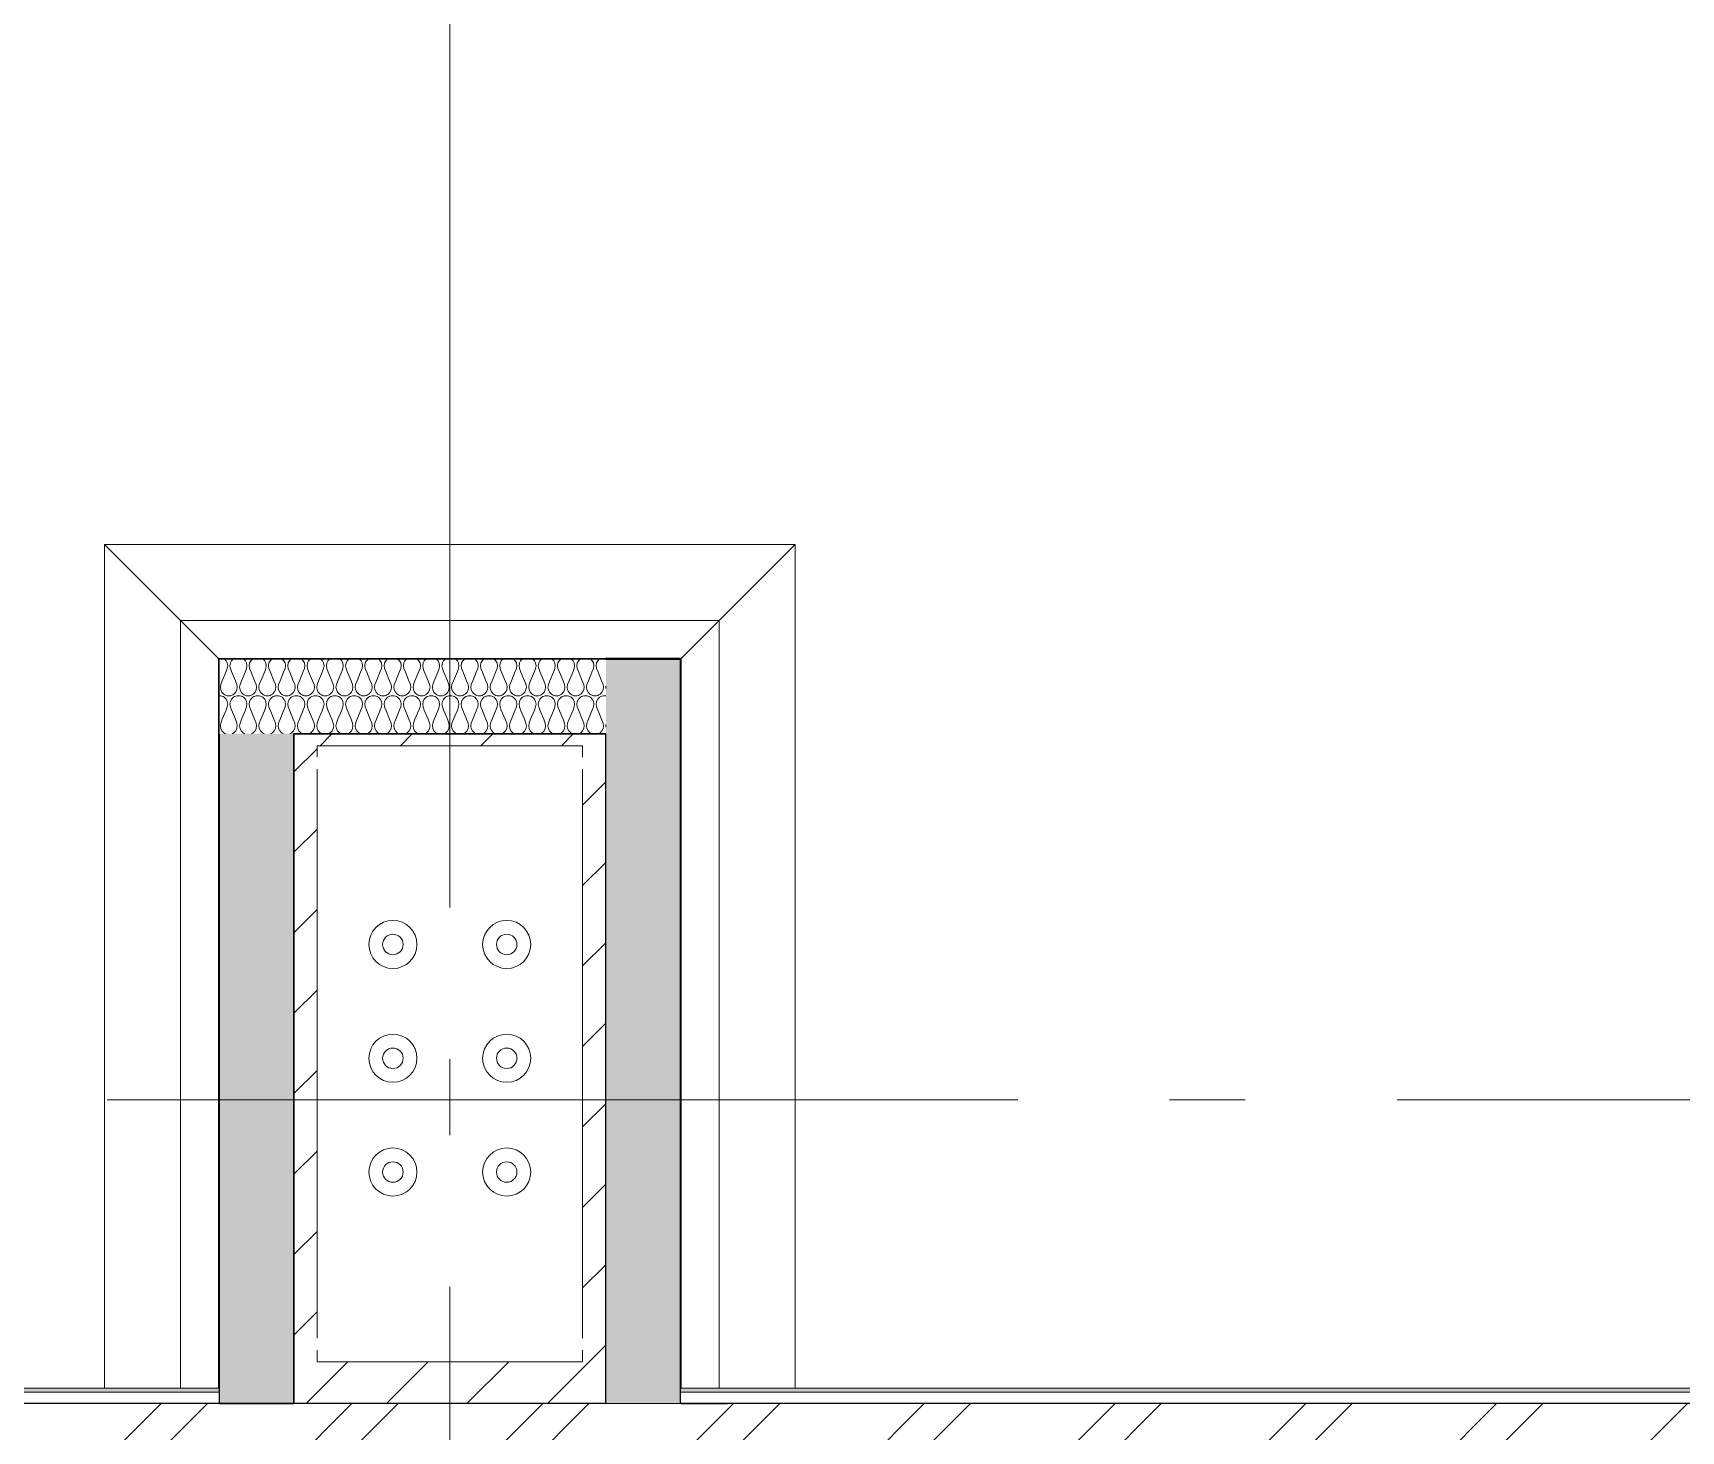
# Model space of a CAD drawing. Header units: millimetres. Extents: x -187347 to 135007, y -6415 to 292048.
# Drawn here: x -57489 to -55317, y -4381 to -2539 of the extents above; entities that cross this region are included whole.
import ezdxf

# ---------------------------------------------------------------- set-up
doc = ezdxf.new("R2010")
doc.units = ezdxf.units.MM
doc.header["$LTSCALE"] = 100
doc.linetypes.add('Z_LINE-CNTR', pattern=[17, 12, -2, 1, -2])
for name, color, linetype, lineweight in [('A-WALL', 7, 'Continuous', 5), ('A-WALL-FNSH', 7, 'Continuous', 5), ('A-WALL-PATT', 7, 'Continuous', 5), ('S-COLS', 7, 'Continuous', 5), ('S-FSTN', 7, 'Continuous', 5), ('S-GRID', 7, 'Continuous', 5)]:
    doc.layers.add(name, color=color, linetype=linetype, lineweight=lineweight)

# ---------------------------------------------------------------- blocks, each defined once
blk = doc.blocks.new('ODE_ST_M3_Base_Plate_Connection___Double_Row_14562_FREE_BOLT_LOD3 - BR630A-V284-BLOCK WORK - GROUND FLOOR PLAN - FOR SITE')
at = {"layer": 'S-FSTN'}
for p, q in [((-181.3, 406), (-181.3, 391)), ((168.7, 406), (-181.3, 406)), ((168.7, 391), (168.7, 406)), ((-181.3, 375), (-181.3, -375)), ((168.7, -375), (168.7, 375)), ((-181.3, -391), (-181.3, -406)), ((-181.3, -406), (168.7, -406)), ((168.7, -406), (168.7, -391))]:
    blk.add_line(p, q, dxfattribs=at)
blk = doc.blocks.new('Hex Head - 16mmØ BOLT-9650050-BLOCK WORK - GROUND FLOOR PLAN - FOR SITE')
at = {"layer": 'S-FSTN'}
for radius, start, end in [(31.7, 0, 180), (13.5, 0, 180), (31.7, 180, 360), (13.5, 180, 360)]:
    blk.add_arc((9.5, 0), radius, start, end, dxfattribs=at)
blk = doc.blocks.new('Hex Head - 30mmØ BOLT-30457600-BLOCK WORK - GROUND FLOOR PLAN - FOR SITE')
at = {"layer": 'S-FSTN'}
for radius, start, end in [(31.7, 0, 180), (13.5, 0, 180), (31.7, 180, 360), (13.5, 180, 360)]:
    blk.add_arc((9.5, 0), radius, start, end, dxfattribs=at)

msp = doc.modelspace()

# ---------------------------------------------------------------- hatches: boundary and pattern name
at = {"layer": 'A-WALL-PATT', "true_color": 0xb8ffa6}
h = msp.add_hatch(color=71, dxfattribs=at)
h.paths.add_polyline_path([(-57244.9, -4325), (-57244.1, -4325), (-57244.1, -3463), (-57244.9, -3463), (-57244.9, -4166.9)])
h.paths.add_polyline_path([(-57244.1, -3462.2), (-57244.1, -3363.8), (-57244.9, -3363.8), (-57244.9, -3462.2)])
h = msp.add_hatch(color=71, dxfattribs=at)
h.paths.add_polyline_path([(-56734.9, -3363.8), (-56734.9, -3363), (-57244.1, -3363), (-57244.1, -3363.8), (-56976.5, -3363.8)])
h.paths.add_polyline_path([(-56635.7, -3363.8), (-56635.7, -3363), (-56734.1, -3363), (-56734.1, -3363.8)])
at = {"layer": 'A-WALL-PATT'}
h = msp.add_hatch(dxfattribs=at)
h.set_pattern_fill('FP_566', color=256, angle=67.3801, style=0, pattern_type=2)
h.set_pattern_definition([(67.38, (-56985.814, -3443.19), (0.0003, 50.7995), [13.208, -647.192]), (67.38, (-56935.014, -3443.189), (0.0003, 50.7995), [13.208, -647.192]), (67.38, (-56884.214, -3443.19), (0.0003, 50.7995), [13.208, -647.192]), (67.38, (-56833.414, -3443.189), (0.0003, 50.7995), [13.208, -647.192]), (67.38, (-56782.614, -3443.189), (0.0003, 50.7995), [13.208, -647.192]), (112.249, (-56943.141, -3443.189), (0.0002, 50.8004), [12.075, -1195.427]), (112.249, (-56892.342, -3443.189), (0.0002, 50.8004), [12.075, -1195.427]), (112.249, (-56841.542, -3443.188), (0.0002, 50.8004), [12.075, -1195.427]), (112.249, (-56790.741, -3443.19), (0.0002, 50.8004), [12.075, -1195.427]), (112.249, (-56739.942, -3443.19), (0.00024, 50.8004), [12.075, -1195.427]), (112.249, (-56689.142, -3443.189), (0.00024, 50.8004), [12.075, -1195.427]), (112.249, (-56638.342, -3443.19), (0.00024, 50.80037), [12.075, -1195.427]), (112.249, (-56587.542, -3443.189), (0.00024, 50.80037), [12.075, -1195.427]), (112.249, (-56536.742, -3443.19), (0.00024, 50.80037), [12.075, -1195.427]), (247.751, (-56955.842, -3432.013), (-0.0005, 50.8004), [12.075, -1195.427]), (247.751, (-56905.042, -3432.013), (-0.0005, 50.8004), [12.075, -1195.427]), (247.751, (-56854.242, -3432.013), (-0.0005, 50.8004), [12.075, -1195.427]), (247.751, (-56803.442, -3432.013), (-0.0005, 50.8004), [12.075, -1195.427]), (247.751, (-56752.642, -3432.013), (-0.0005, 50.8004), [12.075, -1195.427]), (247.751, (-56701.841, -3432.013), (-0.0005, 50.8004), [12.075, -1195.427]), (247.751, (-56651.042, -3432.013), (-0.0005, 50.8004), [12.075, -1195.427]), (247.751, (-56600.242, -3432.012), (-0.0005, 50.80037), [12.075, -1195.427]), (247.751, (-56549.441, -3432.013), (-0.0005, 50.80037), [12.075, -1195.427]), (292.62, (-56973.622, -3430.997), (-0.0005, 50.7995), [13.208, -647.192]), (292.62, (-56922.822, -3430.997), (-0.0005, 50.7995), [13.208, -647.192]), (292.62, (-56872.021, -3430.997), (-0.0005, 50.7995), [13.208, -647.192]), (292.62, (-56821.222, -3430.997), (-0.00055, 50.7995), [13.208, -647.192]), (292.62, (-56770.422, -3430.996), (-0.00055, 50.7995), [13.208, -647.192]), (81.87, (-56988.354, -3451.8246), (-7e-05, 50.79954), [3.592, -355.618]), (68.1986, (-56987.846, -3448.268), (-0.0002, 50.8005), [5.471, -268.095]), (68.1986, (-56937.045, -3448.27), (-0.0002, 50.8005), [5.471, -268.095]), (291.801, (-56968.542, -3443.19), (0.0004, 50.8005), [5.471, -268.095]), (291.801, (-56917.742, -3443.189), (0.0004, 50.8005), [5.471, -268.095]), (278.13, (-56966.51, -3448.2686), (-0.00017, 50.79954), [3.592, -355.618]), (278.13, (-56988.354, -3451.8246), (-0.00017, 50.79954), [3.592, -355.618]), (296.565, (-56987.845, -3455.38), (-0.0005, 50.7999), [3.408, -110.184]), (315, (-56986.32, -3458.43), (-0.0001, 50.8), [3.592, -68.25]), (326.31, (-56983.78, -3460.97), (-0.0005, 50.8), [1.832, -181.33]), (326.31, (-56932.98, -3460.97), (-0.0005, 50.8), [1.832, -181.33]), (326.31, (-56882.18, -3460.97), (-0.0005, 50.8), [1.832, -181.33]), (341.565, (-56982.258, -3461.985), (0.0002, 50.8), [1.676, -158.967]), (341.565, (-56931.46, -3461.985), (0.0002, 50.8), [1.676, -158.967]), (341.565, (-56880.66, -3461.985), (0.0002, 50.8), [1.676, -158.967]), (341.565, (-56980.734, -3462.493), (0.0002, 50.8), [1.676, -158.967]), (341.565, (-56929.934, -3462.49), (0.0002, 50.8), [1.676, -158.967]), (341.565, (-56879.133, -3462.493), (0.0002, 50.8), [1.676, -158.967]), (0.0001, (-56979.21, -3463), (-0.0001, 50.8), [4.064, -46.736]), (18.435, (-56975.146, -3463), (-0.0005, 50.8), [1.676, -158.967]), (18.435, (-56924.346, -3463), (-0.0005, 50.8), [1.676, -158.967]), (18.435, (-56873.546, -3463), (-0.0005, 50.8), [1.676, -158.967]), (18.435, (-56973.62, -3462.493), (-0.0005, 50.8), [1.676, -158.967]), (18.435, (-56922.82, -3462.493), (-0.0005, 50.8), [1.676, -158.967]), (18.435, (-56872.02, -3462.493), (-0.0005, 50.8), [1.676, -158.967]), (33.69, (-56972.1, -3461.984), (0.0002, 50.8), [1.832, -181.33]), (33.69, (-56921.297, -3461.985), (0.0002, 50.8), [1.832, -181.33]), (33.69, (-56870.5, -3461.985), (0.0002, 50.8), [1.832, -181.33]), (45, (-56970.574, -3460.97), (-0.0001, 50.8), [3.592, -68.25]), (63.435, (-56968.034, -3458.43), (0.0003, 50.7999), [3.408, -110.184]), (81.87, (-56966.51, -3455.3806), (-7e-05, 50.79954), [3.592, -355.618]), (81.87, (-56962.954, -3451.825), (-7e-05, 50.79954), [3.592, -355.618]), (68.1986, (-56962.446, -3448.269), (-0.0002, 50.8005), [5.471, -268.095]), (68.1986, (-56911.646, -3448.27), (-0.0002, 50.8005), [5.471, -268.095]), (291.801, (-56943.141, -3443.189), (0.0004, 50.8005), [5.471, -268.095]), (291.801, (-56892.342, -3443.189), (0.0004, 50.8005), [5.471, -268.095]), (278.1301, (-56941.11, -3448.269), (-0.00017, 50.79954), [3.592, -355.618]), (278.13, (-56962.954, -3451.825), (-0.00017, 50.79954), [3.592, -355.618]), (296.565, (-56962.446, -3455.38), (-0.0005, 50.7999), [3.408, -110.184]), (315, (-56960.922, -3458.43), (-0.0001, 50.8), [3.592, -68.25]), (326.31, (-56958.382, -3460.97), (-0.0005, 50.8), [1.832, -181.33]), (326.31, (-56907.58, -3460.97), (-0.0005, 50.8), [1.832, -181.33]), (326.31, (-56856.78, -3460.97), (-0.0005, 50.8), [1.832, -181.33]), (341.565, (-56956.86, -3461.985), (0.0002, 50.8), [1.676, -158.967]), (341.565, (-56906.06, -3461.984), (0.0002, 50.8), [1.676, -158.967]), (341.565, (-56855.257, -3461.985), (0.0002, 50.8), [1.676, -158.967]), (341.565, (-56955.334, -3462.493), (0.0002, 50.8), [1.676, -158.967]), (341.565, (-56904.534, -3462.493), (0.0002, 50.8), [1.676, -158.967]), (341.565, (-56853.734, -3462.493), (0.0002, 50.8), [1.676, -158.967]), (0.0001, (-56953.81, -3463), (-0.0001, 50.8), [4.064, -46.736]), (18.435, (-56949.745, -3463), (-0.0005, 50.8), [1.676, -158.967]), (18.435, (-56898.946, -3463), (-0.0005, 50.8), [1.676, -158.967]), (18.435, (-56848.146, -3463), (-0.0005, 50.8), [1.676, -158.967]), (18.435, (-56948.22, -3462.493), (-0.0005, 50.8), [1.676, -158.967]), (18.435, (-56897.42, -3462.493), (-0.0005, 50.8), [1.676, -158.967]), (18.435, (-56846.62, -3462.493), (-0.0005, 50.8), [1.676, -158.967]), (33.69, (-56946.7, -3461.985), (0.0002, 50.8), [1.832, -181.33]), (33.69, (-56895.898, -3461.985), (0.0002, 50.8), [1.832, -181.33]), (33.69, (-56845.098, -3461.985), (0.0002, 50.8), [1.832, -181.33]), (45, (-56945.174, -3460.97), (-0.0001, 50.8), [3.592, -68.25]), (63.435, (-56942.634, -3458.43), (0.0003, 50.7999), [3.408, -110.184]), (81.8701, (-56941.1094, -3455.381), (-7e-05, 50.79954), [3.592, -355.618]), (81.87, (-56975.6534, -3423.377), (-7e-05, 50.79954), [3.592, -355.618]), (63.435, (-56975.146, -3419.82), (0.0003, 50.7999), [3.408, -110.184]), (45, (-56973.622, -3416.772), (-0.0001, 50.8), [3.592, -68.25]), (33.69, (-56971.08, -3414.233), (0.0002, 50.8), [1.832, -181.33]), (33.69, (-56920.28, -3414.232), (0.0002, 50.8), [1.832, -181.33]), (33.69, (-56869.48, -3414.233), (0.0002, 50.8), [1.832, -181.33]), (18.435, (-56969.56, -3413.217), (-0.0005, 50.8), [1.676, -158.967]), (18.435, (-56918.76, -3413.216), (-0.0005, 50.8), [1.676, -158.967]), (18.435, (-56867.957, -3413.217), (-0.0005, 50.8), [1.676, -158.967]), (18.435, (-56968.034, -3412.71), (-0.0005, 50.8), [1.676, -158.967]), (18.435, (-56917.233, -3412.71), (-0.0005, 50.8), [1.676, -158.967]), (18.435, (-56866.434, -3412.71), (-0.0005, 50.8), [1.676, -158.967]), (0.0001, (-56966.51, -3412.2), (-0.0001, 50.8), [4.064, -46.736]), (341.565, (-56962.446, -3412.2), (0.0002, 50.8), [1.676, -158.967]), (341.565, (-56911.646, -3412.2), (0.0002, 50.8), [1.676, -158.967]), (341.565, (-56860.846, -3412.2), (0.0002, 50.8), [1.676, -158.967]), (341.565, (-56960.92, -3412.71), (0.0002, 50.8), [1.676, -158.967]), (341.565, (-56910.12, -3412.71), (0.0002, 50.8), [1.676, -158.967]), (341.565, (-56859.32, -3412.71), (0.0002, 50.8), [1.676, -158.967]), (326.31, (-56959.4, -3413.217), (-0.0005, 50.8), [1.832, -181.33]), (326.31, (-56908.598, -3413.217), (-0.0005, 50.8), [1.832, -181.33]), (326.31, (-56857.798, -3413.217), (-0.0005, 50.8), [1.832, -181.33]), (315, (-56957.874, -3414.233), (-0.0001, 50.8), [3.592, -68.25]), (296.565, (-56955.334, -3416.773), (-0.0005, 50.7999), [3.408, -110.184]), (278.13, (-56953.8094, -3419.821), (-0.00017, 50.79954), [3.592, -355.618]), (278.13, (-56975.6534, -3423.377), (-0.00017, 50.79954), [3.592, -355.618]), (290.556, (-56975.146, -3426.933), (-0.0003, 50.8004), [4.34, -429.695]), (290.556, (-56924.346, -3426.933), (-0.0003, 50.8004), [4.34, -429.695]), (290.556, (-56873.546, -3426.933), (-0.0003, 50.8004), [4.34, -429.695]), (68.1986, (-56955.842, -3432.013), (-0.0002, 50.8005), [5.471, -268.095]), (68.1986, (-56905.042, -3432.013), (-0.0002, 50.8005), [5.471, -268.095]), (81.87, (-56953.81, -3426.933), (-7e-05, 50.79954), [3.592, -355.618]), (0.0001, (-56989.88, -3412.2), (-0.0001, 50.8), [2.032, -48.768]), (341.565, (-56987.846, -3412.2), (0.0002, 50.8), [1.676, -158.967]), (341.565, (-56937.046, -3412.2), (0.0002, 50.8), [1.676, -158.967]), (341.565, (-56886.245, -3412.2), (0.0002, 50.8), [1.676, -158.967]), (341.565, (-56986.32, -3412.71), (0.0002, 50.8), [1.676, -158.967]), (341.565, (-56935.52, -3412.71), (0.0002, 50.8), [1.676, -158.967]), (341.565, (-56884.72, -3412.71), (0.0002, 50.8), [1.676, -158.967]), (326.31, (-56984.8, -3413.216), (-0.0005, 50.8), [1.832, -181.33]), (326.31, (-56933.997, -3413.217), (-0.0005, 50.8), [1.832, -181.33]), (326.31, (-56883.2, -3413.217), (-0.0005, 50.8), [1.832, -181.33]), (315, (-56983.274, -3414.233), (-0.0001, 50.8), [3.592, -68.25]), (296.565, (-56980.734, -3416.773), (-0.0005, 50.7999), [3.408, -110.184]), (278.13, (-56979.21, -3419.8206), (-0.00017, 50.79954), [3.592, -355.618]), (69.444, (-56980.734, -3430.997), (7e-05, 50.8004), [4.34, -429.695]), (69.444, (-56929.934, -3430.997), (7e-05, 50.8004), [4.34, -429.695]), (69.444, (-56879.134, -3430.997), (7e-05, 50.8004), [4.34, -429.695]), (81.87, (-56979.2096, -3426.933), (-7e-05, 50.79954), [3.592, -355.618]), (81.87, (-56950.254, -3423.377), (-7e-05, 50.79954), [3.592, -355.618]), (63.435, (-56949.746, -3419.82), (0.0003, 50.7999), [3.408, -110.184]), (45, (-56948.222, -3416.773), (-0.0001, 50.8), [3.592, -68.25]), (33.69, (-56945.68, -3414.233), (0.0002, 50.8), [1.832, -181.33]), (33.69, (-56894.882, -3414.233), (0.0002, 50.8), [1.832, -181.33]), (33.69, (-56844.08, -3414.233), (0.0002, 50.8), [1.832, -181.33]), (18.435, (-56944.16, -3413.217), (-0.0005, 50.8), [1.676, -158.967]), (18.435, (-56893.36, -3413.217), (-0.0005, 50.8), [1.676, -158.967]), (18.435, (-56842.56, -3413.217), (-0.0005, 50.8), [1.676, -158.967]), (18.435, (-56942.634, -3412.71), (-0.0005, 50.8), [1.676, -158.967]), (18.435, (-56891.834, -3412.71), (-0.0005, 50.8), [1.676, -158.967]), (18.435, (-56841.034, -3412.71), (-0.0005, 50.8), [1.676, -158.967]), (0.0001, (-56941.11, -3412.2), (-0.0001, 50.8), [2.032, -48.768]), (278.13, (-56950.254, -3423.377), (-0.00017, 50.79954), [3.592, -355.618]), (291.801, (-56949.746, -3426.933), (0.0004, 50.8005), [5.471, -268.095]), (291.801, (-56898.945, -3426.933), (0.0004, 50.8005), [5.471, -268.095])])
h.paths.add_polyline_path([(-56734.1, -3462.2), (-56734.1, -3363.8), (-57244.1, -3363.8), (-57244.1, -3462.2), (-56734.9, -3462.2)])
h = msp.add_hatch(dxfattribs=at)
h.set_pattern_fill('FP_567', color=256, angle=67.3801, style=0, pattern_type=2)
h.set_pattern_definition([(337.38, (-56715.066, -3858.065), (50.79954, -0.0003), [13.208, -647.192]), (337.38, (-56715.066, -3908.865), (50.79954, -0.0003), [13.208, -647.192]), (337.38, (-56715.066, -3959.665), (50.79954, -0.0003), [13.208, -647.192]), (337.38, (-56715.066, -4010.465), (50.79954, -0.0003), [13.208, -647.192]), (337.38, (-56715.066, -4061.265), (50.79954, -0.0003), [13.208, -647.192]), (22.249, (-56715.066, -3900.737), (50.8004, -0.00024), [12.075, -1195.427]), (22.249, (-56715.066, -3951.537), (50.8004, -0.00024), [12.075, -1195.427]), (22.249, (-56715.066, -4002.336), (50.80037, -0.00024), [12.075, -1195.427]), (22.249, (-56715.066, -4053.137), (50.80037, -0.00024), [12.075, -1195.427]), (22.249, (-56715.066, -4103.937), (50.80037, -0.00024), [12.075, -1195.427]), (22.249, (-56715.065, -4154.737), (50.80037, -0.00024), [12.075, -1195.427]), (22.2491, (-56715.066, -4205.537), (50.80037, -0.00024), [12.075, -1195.427]), (22.2491, (-56715.065, -4256.337), (50.80037, -0.00024), [12.075, -1195.427]), (22.2491, (-56715.066, -4307.137), (50.80037, -0.00024), [12.075, -1195.427]), (157.751, (-56703.89, -3888.037), (50.8004, 0.0005), [12.075, -1195.427]), (157.751, (-56703.89, -3938.837), (50.8004, 0.0005), [12.075, -1195.427]), (157.751, (-56703.89, -3989.637), (50.80037, 0.0005), [12.075, -1195.427]), (157.751, (-56703.89, -4040.437), (50.80037, 0.0005), [12.075, -1195.427]), (157.751, (-56703.89, -4091.237), (50.80037, 0.0005), [12.075, -1195.427]), (157.751, (-56703.89, -4142.037), (50.80037, 0.0005), [12.075, -1195.427]), (157.7511, (-56703.89, -4192.837), (50.80037, 0.00048), [12.075, -1195.427]), (157.7511, (-56703.89, -4243.636), (50.80037, 0.00048), [12.075, -1195.427]), (157.7511, (-56703.89, -4294.437), (50.80037, 0.00048), [12.075, -1195.427]), (202.62, (-56702.874, -3870.257), (50.79954, 0.00055), [13.208, -647.192]), (202.62, (-56702.874, -3921.057), (50.79954, 0.00055), [13.208, -647.192]), (202.62, (-56702.874, -3971.857), (50.79954, 0.00055), [13.208, -647.192]), (202.62, (-56702.874, -4022.657), (50.79954, 0.00055), [13.208, -647.192]), (202.62, (-56702.874, -4073.456), (50.79954, 0.00055), [13.208, -647.192]), (351.8701, (-56723.702, -3855.5246), (50.79954, 7e-05), [3.592, -355.618]), (338.198, (-56720.146, -3856.032), (50.8005, -0.0002), [5.471, -268.095]), (338.198, (-56720.146, -3906.833), (50.8005, -0.0002), [5.471, -268.095]), (201.801, (-56715.066, -3875.337), (50.8005, -0.0004), [5.471, -268.095]), (201.801, (-56715.065, -3926.137), (50.8005, -0.0004), [5.471, -268.095]), (188.1301, (-56720.146, -3877.3686), (50.79954, 0.00017), [3.592, -355.618]), (188.1301, (-56723.702, -3855.5246), (50.79954, 0.00017), [3.592, -355.618]), (206.565, (-56727.258, -3856.033), (50.7999, 0.0005), [3.408, -110.184]), (225, (-56730.306, -3857.557), (50.8, 0.0001), [3.592, -68.25]), (236.31, (-56732.846, -3860.096), (50.8, 0.0005), [1.832, -181.33]), (236.31, (-56732.846, -3910.897), (50.8, 0.0005), [1.832, -181.33]), (236.31, (-56732.846, -3961.697), (50.8, 0.0005), [1.832, -181.33]), (251.565, (-56733.86, -3861.62), (50.8, -0.0002), [1.676, -158.967]), (251.565, (-56733.86, -3912.42), (50.7998, -0.0002), [1.676, -158.967]), (251.565, (-56733.86, -3963.22), (50.7998, -0.0002), [1.676, -158.967]), (251.565, (-56734.37, -3863.145), (50.8, -0.0002), [1.676, -158.967]), (251.565, (-56734.37, -3913.944), (50.7998, -0.0002), [1.676, -158.967]), (251.565, (-56734.37, -3964.745), (50.7998, -0.0002), [1.676, -158.967]), (270, (-56734.88, -3864.67), (50.8, 0.0001), [4.064, -46.736]), (288.435, (-56734.88, -3868.733), (50.8, 0.0005), [1.676, -158.967]), (288.435, (-56734.877, -3919.533), (50.7998, 0.0005), [1.676, -158.967]), (288.435, (-56734.88, -3970.333), (50.7998, 0.0005), [1.676, -158.967]), (288.435, (-56734.37, -3870.257), (50.8, 0.0005), [1.676, -158.967]), (288.435, (-56734.37, -3921.057), (50.7998, 0.0005), [1.676, -158.967]), (288.435, (-56734.37, -3971.857), (50.7998, 0.0005), [1.676, -158.967]), (303.69, (-56733.86, -3871.78), (50.8, -0.0002), [1.832, -181.33]), (303.69, (-56733.86, -3922.58), (50.8, -0.0002), [1.832, -181.33]), (303.69, (-56733.86, -3973.38), (50.8, -0.0002), [1.832, -181.33]), (315, (-56732.846, -3873.304), (50.8, 0.0001), [3.592, -68.25]), (333.435, (-56730.306, -3875.845), (50.7999, -0.0003), [3.408, -110.184]), (351.8701, (-56727.2575, -3877.3695), (50.79954, 7e-05), [3.592, -355.618]), (351.8701, (-56723.701, -3880.925), (50.79954, 7e-05), [3.592, -355.618]), (338.198, (-56720.146, -3881.433), (50.8005, -0.0002), [5.471, -268.095]), (338.198, (-56720.146, -3932.233), (50.8005, -0.0002), [5.471, -268.095]), (201.801, (-56715.066, -3900.737), (50.8005, -0.0004), [5.471, -268.095]), (201.801, (-56715.066, -3951.537), (50.8005, -0.0004), [5.471, -268.095]), (188.1301, (-56720.145, -3902.769), (50.79954, 0.00017), [3.592, -355.618]), (188.1301, (-56723.701, -3880.925), (50.79954, 0.00017), [3.592, -355.618]), (206.565, (-56727.257, -3881.433), (50.7999, 0.0005), [3.408, -110.184]), (225, (-56730.306, -3882.957), (50.8, 0.0001), [3.592, -68.25]), (236.31, (-56732.846, -3885.497), (50.8, 0.0005), [1.832, -181.33]), (236.31, (-56732.846, -3936.297), (50.8, 0.0005), [1.832, -181.33]), (236.31, (-56732.846, -3987.097), (50.8, 0.0005), [1.832, -181.33]), (251.565, (-56733.86, -3887.02), (50.7998, -0.0002), [1.676, -158.967]), (251.565, (-56733.86, -3937.82), (50.7998, -0.0002), [1.676, -158.967]), (251.565, (-56733.86, -3988.62), (50.7998, -0.0002), [1.676, -158.967]), (251.565, (-56734.37, -3888.545), (50.7998, -0.0002), [1.676, -158.967]), (251.565, (-56734.37, -3939.345), (50.7998, -0.0002), [1.676, -158.967]), (251.565, (-56734.37, -3990.145), (50.7998, -0.0002), [1.676, -158.967]), (270, (-56734.88, -3890.07), (50.8, 0.0001), [4.064, -46.736]), (288.435, (-56734.88, -3894.133), (50.7998, 0.0005), [1.676, -158.967]), (288.435, (-56734.878, -3944.933), (50.7998, 0.0005), [1.676, -158.967]), (288.435, (-56734.88, -3995.73), (50.7998, 0.0005), [1.676, -158.967]), (288.435, (-56734.37, -3895.657), (50.7998, 0.0005), [1.676, -158.967]), (288.435, (-56734.37, -3946.457), (50.7998, 0.0005), [1.676, -158.967]), (288.435, (-56734.37, -3997.257), (50.7998, 0.0005), [1.676, -158.967]), (303.69, (-56733.86, -3897.18), (50.8, -0.0002), [1.832, -181.33]), (303.69, (-56733.86, -3947.98), (50.8, -0.0002), [1.832, -181.33]), (303.69, (-56733.862, -3998.78), (50.8, -0.0002), [1.832, -181.33]), (315, (-56732.846, -3898.705), (50.8, 0.0001), [3.592, -68.25]), (333.435, (-56730.306, -3901.245), (50.7999, -0.0003), [3.408, -110.184]), (351.8701, (-56727.258, -3902.769), (50.79954, 7e-05), [3.592, -355.618]), (351.8701, (-56695.254, -3868.225), (50.79954, 7e-05), [3.592, -355.618]), (333.435, (-56691.697, -3868.733), (50.7999, -0.0003), [3.408, -110.184]), (315, (-56688.65, -3870.256), (50.8, 0.0001), [3.592, -68.25]), (303.69, (-56686.11, -3872.797), (50.8, -0.0002), [1.832, -181.33]), (303.69, (-56686.11, -3923.596), (50.8, -0.0002), [1.832, -181.33]), (303.69, (-56686.11, -3974.397), (50.8, -0.0002), [1.832, -181.33]), (288.435, (-56685.094, -3874.32), (50.8, 0.0005), [1.676, -158.967]), (288.435, (-56685.094, -3925.12), (50.7998, 0.0005), [1.676, -158.967]), (288.435, (-56685.094, -3975.92), (50.7998, 0.0005), [1.676, -158.967]), (288.435, (-56684.586, -3875.845), (50.8, 0.0005), [1.676, -158.967]), (288.435, (-56684.586, -3926.645), (50.7998, 0.0005), [1.676, -158.967]), (288.435, (-56684.586, -3977.445), (50.7998, 0.0005), [1.676, -158.967]), (270, (-56684.08, -3877.37), (50.8, 0.0001), [4.064, -46.736]), (251.565, (-56684.08, -3881.433), (50.8, -0.0002), [1.676, -158.967]), (251.565, (-56684.078, -3932.233), (50.7998, -0.0002), [1.676, -158.967]), (251.565, (-56684.08, -3983.033), (50.7998, -0.0002), [1.676, -158.967]), (251.565, (-56684.586, -3882.956), (50.7998, -0.0002), [1.676, -158.967]), (251.565, (-56684.586, -3933.757), (50.7998, -0.0002), [1.676, -158.967]), (251.565, (-56684.586, -3984.557), (50.7998, -0.0002), [1.676, -158.967]), (236.31, (-56685.094, -3884.48), (50.8, 0.0005), [1.832, -181.33]), (236.31, (-56685.094, -3935.28), (50.8, 0.0005), [1.832, -181.33]), (236.31, (-56685.094, -3986.08), (50.8, 0.0005), [1.832, -181.33]), (225, (-56686.11, -3886.005), (50.8, 0.0001), [3.592, -68.25]), (206.565, (-56688.65, -3888.545), (50.7999, 0.0005), [3.408, -110.184]), (188.1301, (-56691.698, -3890.069), (50.79954, 0.00017), [3.592, -355.618]), (188.1301, (-56695.254, -3868.225), (50.79954, 0.00017), [3.592, -355.618]), (200.556, (-56698.81, -3868.733), (50.8004, 0.0003), [4.34, -429.695]), (200.556, (-56698.81, -3919.533), (50.8004, 0.0003), [4.34, -429.695]), (200.556, (-56698.81, -3970.333), (50.8004, 0.0003), [4.34, -429.695]), (338.198, (-56703.89, -3888.037), (50.8005, -0.0002), [5.471, -268.095]), (338.198, (-56703.89, -3938.837), (50.8005, -0.0002), [5.471, -268.095]), (351.8701, (-56698.8096, -3890.069), (50.79954, 7e-05), [3.592, -355.618]), (270, (-56684.08, -3854), (50.8, 0.0001), [2.032, -48.768]), (251.565, (-56684.078, -3856.033), (50.8, -0.0002), [1.676, -158.967]), (251.565, (-56684.08, -3906.83), (50.7998, -0.0002), [1.676, -158.967]), (251.565, (-56684.08, -3957.633), (50.7998, -0.0002), [1.676, -158.967]), (251.565, (-56684.586, -3857.557), (50.8, -0.0002), [1.676, -158.967]), (251.565, (-56684.586, -3908.357), (50.7998, -0.0002), [1.676, -158.967]), (251.565, (-56684.586, -3959.157), (50.7998, -0.0002), [1.676, -158.967]), (236.31, (-56685.094, -3859.08), (50.8, 0.0005), [1.832, -181.33]), (236.31, (-56685.094, -3909.88), (50.8, 0.0005), [1.832, -181.33]), (236.31, (-56685.094, -3960.68), (50.8, 0.0005), [1.832, -181.33]), (225, (-56686.11, -3860.605), (50.8, 0.0001), [3.592, -68.25]), (206.565, (-56688.65, -3863.145), (50.7999, 0.0005), [3.408, -110.184]), (188.1301, (-56691.6975, -3864.6695), (50.79954, 0.00017), [3.592, -355.618]), (339.444, (-56702.874, -3863.145), (50.8004, -7e-05), [4.34, -429.695]), (339.444, (-56702.874, -3913.945), (50.8004, -7e-05), [4.34, -429.695]), (339.444, (-56702.874, -3964.745), (50.8004, -7e-05), [4.34, -429.695]), (351.8701, (-56698.8094, -3864.669), (50.79954, 7e-05), [3.592, -355.618]), (351.8701, (-56695.254, -3893.625), (50.79954, 7e-05), [3.592, -355.618]), (333.435, (-56691.698, -3894.133), (50.7999, -0.0003), [3.408, -110.184]), (315, (-56688.65, -3895.657), (50.8, 0.0001), [3.592, -68.25]), (303.69, (-56686.11, -3898.197), (50.8, -0.0002), [1.832, -181.33]), (303.69, (-56686.11, -3948.997), (50.8, -0.0002), [1.832, -181.33]), (303.69, (-56686.11, -3999.797), (50.8, -0.0002), [1.832, -181.33]), (288.435, (-56685.094, -3899.72), (50.7998, 0.0005), [1.676, -158.967]), (288.435, (-56685.094, -3950.52), (50.7998, 0.0005), [1.676, -158.967]), (288.435, (-56685.094, -4001.32), (50.7998, 0.0005), [1.676, -158.967]), (288.435, (-56684.586, -3901.245), (50.7998, 0.0005), [1.676, -158.967]), (288.435, (-56684.585, -3952.045), (50.7998, 0.0005), [1.676, -158.967]), (288.435, (-56684.586, -4002.845), (50.7998, 0.0005), [1.676, -158.967]), (270, (-56684.08, -3902.77), (50.8, 0.0001), [2.032, -48.768]), (188.1301, (-56695.254, -3893.625), (50.79954, 0.00017), [3.592, -355.618]), (201.801, (-56698.81, -3894.133), (50.8005, -0.0004), [5.471, -268.095]), (201.801, (-56698.81, -3944.933), (50.8005, -0.0004), [5.471, -268.095])])
h.paths.add_polyline_path([(-56635.7, -4345), (-56635.7, -3363.8), (-56734.1, -3363.8), (-56734.1, -4345)])
at = {"layer": 'A-WALL-PATT', "true_color": 0xb8ffa6}
for points in [[(-56635.7, -4325), (-56634.9, -4325), (-56634.9, -3363.8), (-56635.7, -3363.8), (-56635.7, -4166.9)], [(-56976.5, -3463), (-56734.9, -3463), (-56734.9, -3462.2), (-57145.7, -3462.2), (-57144.9, -3463)], [(-57145.7, -4345), (-57144.9, -4345), (-57144.9, -3463), (-57145.7, -3463), (-57145.7, -4166.9)], [(-56734.9, -4345), (-56734.1, -4345), (-56734.1, -3462.2), (-56734.9, -3463), (-56734.9, -4166.9)]]:
    msp.add_hatch(color=71, dxfattribs=at).paths.add_polyline_path(points)
at = {"layer": 'A-WALL-PATT'}
h = msp.add_hatch(dxfattribs=at)
h.set_pattern_fill('FP_565', color=256, angle=67.3801, style=0, pattern_type=2)
h.set_pattern_definition([(157.38, (-57164.69, -3899.937), (-50.7995, 0.0003), [13.208, -647.192]), (157.38, (-57164.69, -3849.137), (-50.79954, 0.0003), [13.208, -647.192]), (157.38, (-57164.69, -3798.337), (-50.79954, 0.0003), [13.208, -647.192]), (157.38, (-57164.69, -3747.537), (-50.79954, 0.0003), [13.208, -647.192]), (157.38, (-57164.69, -3696.736), (-50.79954, 0.0003), [13.208, -647.192]), (202.249, (-57164.69, -3857.265), (-50.8004, 0.00024), [12.075, -1195.427]), (202.249, (-57164.69, -3806.465), (-50.8004, 0.00024), [12.075, -1195.427]), (202.249, (-57164.69, -3755.665), (-50.8004, 0.00024), [12.075, -1195.427]), (202.249, (-57164.69, -3704.865), (-50.80037, 0.00024), [12.075, -1195.427]), (202.249, (-57164.69, -3654.065), (-50.80037, 0.00024), [12.075, -1195.427]), (202.249, (-57164.69, -3603.265), (-50.80037, 0.00024), [12.075, -1195.427]), (202.249, (-57164.69, -3552.465), (-50.80037, 0.00024), [12.075, -1195.427]), (202.2491, (-57164.69, -3501.665), (-50.80037, 0.00024), [12.075, -1195.427]), (202.2491, (-57164.69, -3450.865), (-50.80037, 0.00024), [12.075, -1195.427]), (337.751, (-57175.866, -3869.965), (-50.8004, -0.0005), [12.075, -1195.427]), (337.751, (-57175.865, -3819.165), (-50.8004, -0.0005), [12.075, -1195.427]), (337.751, (-57175.866, -3768.365), (-50.8004, -0.0005), [12.075, -1195.427]), (337.751, (-57175.866, -3717.565), (-50.80037, -0.0005), [12.075, -1195.427]), (337.751, (-57175.866, -3666.764), (-50.80037, -0.0005), [12.075, -1195.427]), (337.751, (-57175.866, -3615.965), (-50.80037, -0.0005), [12.075, -1195.427]), (337.751, (-57175.866, -3565.165), (-50.80037, -0.0005), [12.075, -1195.427]), (337.7511, (-57175.866, -3514.365), (-50.80037, -0.00048), [12.075, -1195.427]), (337.7511, (-57175.866, -3463.565), (-50.80037, -0.00048), [12.075, -1195.427]), (22.62, (-57176.882, -3887.745), (-50.7995, -0.00055), [13.208, -647.192]), (22.62, (-57176.882, -3836.944), (-50.79954, -0.00055), [13.208, -647.192]), (22.62, (-57176.882, -3786.145), (-50.79954, -0.00055), [13.208, -647.192]), (22.62, (-57176.882, -3735.345), (-50.79954, -0.00055), [13.208, -647.192]), (22.62, (-57176.882, -3684.545), (-50.79954, -0.00055), [13.208, -647.192]), (171.8701, (-57156.054, -3902.477), (-50.79954, -7e-05), [3.592, -355.618]), (158.198, (-57159.61, -3901.97), (-50.8005, 0.0002), [5.471, -268.095]), (158.198, (-57159.61, -3851.169), (-50.8005, 0.0002), [5.471, -268.095]), (21.801, (-57164.69, -3882.665), (-50.8005, 0.0004), [5.471, -268.095]), (21.801, (-57164.69, -3831.865), (-50.8005, 0.0004), [5.471, -268.095]), (8.1301, (-57159.61, -3880.633), (-50.79954, -0.00017), [3.592, -355.618]), (8.1301, (-57156.054, -3902.477), (-50.79954, -0.00017), [3.592, -355.618]), (26.565, (-57152.498, -3901.97), (-50.7999, -0.0005), [3.408, -110.184]), (45, (-57149.45, -3900.445), (-50.8, -0.0001), [3.592, -68.25]), (56.31, (-57146.91, -3897.905), (-50.8, -0.0005), [1.832, -181.33]), (56.31, (-57146.91, -3847.105), (-50.8, -0.0005), [1.832, -181.33]), (56.31, (-57146.91, -3796.305), (-50.8, -0.0005), [1.832, -181.33]), (71.565, (-57145.893, -3896.38), (-50.8, 0.0002), [1.676, -158.967]), (71.565, (-57145.894, -3845.58), (-50.8, 0.0002), [1.676, -158.967]), (71.565, (-57145.893, -3794.78), (-50.7998, 0.0002), [1.676, -158.967]), (71.565, (-57145.386, -3894.857), (-50.8, 0.0002), [1.676, -158.967]), (71.565, (-57145.386, -3844.057), (-50.8, 0.0002), [1.676, -158.967]), (71.565, (-57145.386, -3793.257), (-50.7998, 0.0002), [1.676, -158.967]), (90, (-57144.88, -3893.333), (-50.8, -0.0001), [4.064, -46.736]), (108.435, (-57144.88, -3889.27), (-50.8, -0.0005), [1.676, -158.967]), (108.435, (-57144.877, -3838.47), (-50.8, -0.0005), [1.676, -158.967]), (108.435, (-57144.88, -3787.67), (-50.7998, -0.0005), [1.676, -158.967]), (108.435, (-57145.386, -3887.745), (-50.8, -0.0005), [1.676, -158.967]), (108.435, (-57145.386, -3836.945), (-50.8, -0.0005), [1.676, -158.967]), (108.435, (-57145.386, -3786.145), (-50.7998, -0.0005), [1.676, -158.967]), (123.69, (-57145.894, -3886.22), (-50.8, 0.0002), [1.832, -181.33]), (123.69, (-57145.894, -3835.42), (-50.8, 0.0002), [1.832, -181.33]), (123.69, (-57145.894, -3784.62), (-50.8, 0.0002), [1.832, -181.33]), (135, (-57146.91, -3884.697), (-50.8, -0.0001), [3.592, -68.25]), (153.435, (-57149.45, -3882.157), (-50.7999, 0.0003), [3.408, -110.184]), (171.8701, (-57152.497, -3880.633), (-50.79954, -7e-05), [3.592, -355.618]), (171.8701, (-57156.0535, -3877.0775), (-50.79954, -7e-05), [3.592, -355.618]), (158.198, (-57159.61, -3876.569), (-50.8005, 0.0002), [5.471, -268.095]), (158.198, (-57159.61, -3825.769), (-50.8005, 0.0002), [5.471, -268.095]), (21.801, (-57164.69, -3857.265), (-50.8005, 0.0004), [5.471, -268.095]), (21.801, (-57164.69, -3806.465), (-50.8005, 0.0004), [5.471, -268.095]), (8.1301, (-57159.6095, -3855.2335), (-50.79954, -0.00017), [3.592, -355.618]), (8.1301, (-57156.0535, -3877.0775), (-50.79954, -0.00017), [3.592, -355.618]), (26.565, (-57152.497, -3876.57), (-50.7999, -0.0005), [3.408, -110.184]), (45, (-57149.45, -3875.045), (-50.8, -0.0001), [3.592, -68.25]), (56.31, (-57146.91, -3872.505), (-50.8, -0.0005), [1.832, -181.33]), (56.31, (-57146.91, -3821.705), (-50.8, -0.0005), [1.832, -181.33]), (56.31, (-57146.91, -3770.905), (-50.8, -0.0005), [1.832, -181.33]), (71.565, (-57145.894, -3870.98), (-50.8, 0.0002), [1.676, -158.967]), (71.565, (-57145.894, -3820.18), (-50.7998, 0.0002), [1.676, -158.967]), (71.565, (-57145.894, -3769.38), (-50.7998, 0.0002), [1.676, -158.967]), (71.565, (-57145.386, -3869.457), (-50.8, 0.0002), [1.676, -158.967]), (71.565, (-57145.385, -3818.657), (-50.7998, 0.0002), [1.676, -158.967]), (71.565, (-57145.386, -3767.857), (-50.7998, 0.0002), [1.676, -158.967]), (90, (-57144.88, -3867.933), (-50.8, -0.0001), [4.064, -46.736]), (108.435, (-57144.878, -3863.87), (-50.8, -0.0005), [1.676, -158.967]), (108.435, (-57144.88, -3813.07), (-50.7998, -0.0005), [1.676, -158.967]), (108.435, (-57144.88, -3762.27), (-50.7998, -0.0005), [1.676, -158.967]), (108.435, (-57145.386, -3862.345), (-50.8, -0.0005), [1.676, -158.967]), (108.435, (-57145.386, -3811.544), (-50.7998, -0.0005), [1.676, -158.967]), (108.435, (-57145.386, -3760.745), (-50.7998, -0.0005), [1.676, -158.967]), (123.69, (-57145.893, -3860.82), (-50.8, 0.0002), [1.832, -181.33]), (123.69, (-57145.894, -3810.02), (-50.8, 0.0002), [1.832, -181.33]), (123.69, (-57145.894, -3759.22), (-50.8, 0.0002), [1.832, -181.33]), (135, (-57146.91, -3859.297), (-50.8, -0.0001), [3.592, -68.25]), (153.435, (-57149.45, -3856.757), (-50.7999, 0.0003), [3.408, -110.184]), (171.8701, (-57152.498, -3855.2326), (-50.79954, -7e-05), [3.592, -355.618]), (171.8701, (-57184.502, -3889.7766), (-50.79954, -7e-05), [3.592, -355.618]), (153.435, (-57188.057, -3889.27), (-50.7999, 0.0003), [3.408, -110.184]), (135, (-57191.106, -3887.745), (-50.8, -0.0001), [3.592, -68.25]), (123.69, (-57193.646, -3885.205), (-50.8, 0.0002), [1.832, -181.33]), (123.69, (-57193.646, -3834.405), (-50.8, 0.0002), [1.832, -181.33]), (123.69, (-57193.646, -3783.605), (-50.8, 0.0002), [1.832, -181.33]), (108.435, (-57194.66, -3883.68), (-50.8, -0.0005), [1.676, -158.967]), (108.435, (-57194.66, -3832.88), (-50.8, -0.0005), [1.676, -158.967]), (108.435, (-57194.66, -3782.08), (-50.7998, -0.0005), [1.676, -158.967]), (108.435, (-57195.17, -3882.156), (-50.8, -0.0005), [1.676, -158.967]), (108.435, (-57195.17, -3831.357), (-50.8, -0.0005), [1.676, -158.967]), (108.435, (-57195.17, -3780.557), (-50.7998, -0.0005), [1.676, -158.967]), (90, (-57195.68, -3880.633), (-50.8, -0.0001), [4.064, -46.736]), (71.565, (-57195.68, -3876.57), (-50.8, 0.0002), [1.676, -158.967]), (71.565, (-57195.677, -3825.77), (-50.7998, 0.0002), [1.676, -158.967]), (71.565, (-57195.68, -3774.97), (-50.7998, 0.0002), [1.676, -158.967]), (71.565, (-57195.17, -3875.045), (-50.8, 0.0002), [1.676, -158.967]), (71.565, (-57195.17, -3824.245), (-50.7998, 0.0002), [1.676, -158.967]), (71.565, (-57195.17, -3773.445), (-50.7998, 0.0002), [1.676, -158.967]), (56.31, (-57194.66, -3873.52), (-50.8, -0.0005), [1.832, -181.33]), (56.31, (-57194.66, -3822.72), (-50.8, -0.0005), [1.832, -181.33]), (56.31, (-57194.66, -3771.92), (-50.8, -0.0005), [1.832, -181.33]), (45, (-57193.646, -3871.997), (-50.8, -0.0001), [3.592, -68.25]), (26.565, (-57191.106, -3869.457), (-50.7999, -0.0005), [3.408, -110.184]), (8.1301, (-57188.058, -3867.9326), (-50.79954, -0.00017), [3.592, -355.618]), (8.1301, (-57184.502, -3889.7766), (-50.79954, -0.00017), [3.592, -355.618]), (20.556, (-57180.946, -3889.27), (-50.8004, -0.0003), [4.34, -429.695]), (20.556, (-57180.946, -3838.469), (-50.8004, -0.0003), [4.34, -429.695]), (20.556, (-57180.945, -3787.669), (-50.8004, -0.0003), [4.34, -429.695]), (158.198, (-57175.866, -3869.965), (-50.8005, 0.0002), [5.471, -268.095]), (158.198, (-57175.865, -3819.165), (-50.8005, 0.0002), [5.471, -268.095]), (171.8701, (-57180.946, -3867.933), (-50.79954, -7e-05), [3.592, -355.618]), (90, (-57195.68, -3904), (-50.8, -0.0001), [2.032, -48.768]), (71.565, (-57195.68, -3901.97), (-50.8, 0.0002), [1.676, -158.967]), (71.565, (-57195.68, -3851.17), (-50.8, 0.0002), [1.676, -158.967]), (71.565, (-57195.68, -3800.37), (-50.7998, 0.0002), [1.676, -158.967]), (71.565, (-57195.17, -3900.445), (-50.8, 0.0002), [1.676, -158.967]), (71.565, (-57195.17, -3849.645), (-50.8, 0.0002), [1.676, -158.967]), (71.565, (-57195.17, -3798.845), (-50.7998, 0.0002), [1.676, -158.967]), (56.31, (-57194.66, -3898.92), (-50.8, -0.0005), [1.832, -181.33]), (56.31, (-57194.662, -3848.12), (-50.8, -0.0005), [1.832, -181.33]), (56.31, (-57194.66, -3797.32), (-50.8, -0.0005), [1.832, -181.33]), (45, (-57193.645, -3897.397), (-50.8, -0.0001), [3.592, -68.25]), (26.565, (-57191.106, -3894.856), (-50.7999, -0.0005), [3.408, -110.184]), (8.1301, (-57188.057, -3893.333), (-50.79954, -0.00017), [3.592, -355.618]), (159.444, (-57176.882, -3894.857), (-50.8004, 7e-05), [4.34, -429.695]), (159.444, (-57176.881, -3844.057), (-50.8004, 7e-05), [4.34, -429.695]), (159.444, (-57176.882, -3793.257), (-50.8004, 7e-05), [4.34, -429.695]), (171.8701, (-57180.9454, -3893.333), (-50.79954, -7e-05), [3.592, -355.618]), (171.8701, (-57184.502, -3864.377), (-50.79954, -7e-05), [3.592, -355.618]), (153.435, (-57188.058, -3863.87), (-50.7999, 0.0003), [3.408, -110.184]), (135, (-57191.105, -3862.345), (-50.8, -0.0001), [3.592, -68.25]), (123.69, (-57193.646, -3859.805), (-50.8, 0.0002), [1.832, -181.33]), (123.69, (-57193.645, -3809.005), (-50.8, 0.0002), [1.832, -181.33]), (123.69, (-57193.646, -3758.205), (-50.8, 0.0002), [1.832, -181.33]), (108.435, (-57194.66, -3858.28), (-50.8, -0.0005), [1.676, -158.967]), (108.435, (-57194.66, -3807.48), (-50.7998, -0.0005), [1.676, -158.967]), (108.435, (-57194.66, -3756.68), (-50.7998, -0.0005), [1.676, -158.967]), (108.435, (-57195.17, -3856.757), (-50.8, -0.0005), [1.676, -158.967]), (108.435, (-57195.17, -3805.957), (-50.7998, -0.0005), [1.676, -158.967]), (108.435, (-57195.17, -3755.157), (-50.7998, -0.0005), [1.676, -158.967]), (90, (-57195.68, -3855.233), (-50.8, -0.0001), [2.032, -48.768]), (8.1301, (-57184.502, -3864.377), (-50.79954, -0.00017), [3.592, -355.618]), (21.801, (-57180.946, -3863.868), (-50.8005, 0.0004), [5.471, -268.095]), (21.801, (-57180.946, -3813.069), (-50.8005, 0.0004), [5.471, -268.095])])
h.paths.add_polyline_path([(-57244.1, -4345), (-57145.7, -4345), (-57145.7, -3462.2), (-57244.1, -3462.2), (-57244.1, -4330)])
at = {"layer": 'A-WALL-PATT', "true_color": 0xff8040}
for points in [[(-58457.8, -4330), (-57244.1, -4330), (-57244.1, -4325), (-62363.6, -4325), (-62363.6, -4330), (-59939.1, -4330)], [(-51244.1, -4330), (-51244.1, -4325), (-56635.7, -4325), (-56635.7, -4330), (-51244.9, -4330)]]:
    msp.add_hatch(color=11, dxfattribs=at).paths.add_polyline_path(points)
at = {"layer": 'A-WALL-PATT'}
h = msp.add_hatch(dxfattribs=at)
h.set_pattern_fill('FP_33', color=256, angle=45, style=0, pattern_type=2)
h.set_pattern_definition([(45, (-212939.88, 104055), (-125.72359, 125.72359), []), (45, (-212939.88, 104245.5), (-125.72359, 125.72359), [])])
h.paths.add_polyline_path([(-42904.3, -4545), (-38739.9, -4545), (-38739.9, -4345), (-51989.9, -4345), (-51989.9, -4545), (-43274.6, -4545)])
h.paths.add_polyline_path([(-55495.2, -4545), (-52189.9, -4545), (-52189.9, -4345), (-62809.9, -4345), (-62809.9, -4545), (-56235.8, -4545)])
at = {"layer": 'S-COLS'}
h = msp.add_hatch(dxfattribs=at)
h.set_pattern_fill('FP_1528', color=256, style=0, pattern_type=2)
h.set_pattern_definition([(45, (-212939.88, 104055), (-53.03301, 53.03301), [])])
h.paths.add_polyline_path([(-57129.9, -4345), (-56734.9, -4345), (-56734.9, -3463), (-57144.9, -3463), (-57144.9, -4345)])
h.paths.add_polyline_path([(-56764.9, -4315), (-56764.9, -4290), (-57114.9, -4290), (-57114.9, -3478), (-56764.9, -3478), (-56764.9, -4275)])

# ---------------------------------------------------------------- linework, layer by layer
at = {"layer": 'A-WALL'}
for p, q in [((-57294.9, -3313), (-57394.9, -3213)), ((-57394.9, -3213), (-57294.9, -3313)), ((-56484.9, -3213), (-57394.9, -3213)), ((-57394.9, -3213), (-57394.9, -4325)), ((-56584.9, -3313), (-56484.9, -3213)), ((-56484.9, -3213), (-56584.9, -3313)), ((-56484.9, -4325), (-56484.9, -3213)), ((-57244.1, -3363.8), (-57294.9, -3313)), ((-57294.9, -3313), (-57244.1, -3363.8)), ((-56584.9, -3313), (-57294.9, -3313)), ((-57294.9, -3313), (-57294.9, -4325)), ((-56635.7, -3363.8), (-56584.9, -3313)), ((-56584.9, -3313), (-56635.7, -3363.8)), ((-56584.9, -4325), (-56584.9, -3313)), ((-57244.1, -3363), (-57244.9, -3363)), ((-57244.9, -3363), (-57244.9, -3363.8)), ((-56634.9, -3363), (-56635.7, -3363)), ((-56634.9, -3363.8), (-56634.9, -3363)), ((-57244.9, -4330), (-62362.8, -4330)), ((-57244.9, -4325), (-57244.1, -4325)), ((-57244.9, -4330), (-57244.1, -4330)), ((-56634.9, -4325), (-56635.7, -4325)), ((-56634.9, -4330), (-56635.7, -4330)), ((-51244.9, -4330), (-56634.9, -4330)), ((-56734.1, -4345), (-56635.7, -4345))]:
    msp.add_line(p, q, dxfattribs=at)
at = {"layer": 'A-WALL', "lineweight": 25}
for p, q in [((-57244.9, -3363.8), (-57244.9, -3462.2)), ((-57244.1, -3363.8), (-57244.9, -3363.8)), ((-57244.1, -3363.8), (-57244.1, -3363)), ((-57244.1, -3462.2), (-57244.1, -3363.8)), ((-56734.9, -3363.8), (-57244.1, -3363.8)), ((-56734.1, -3363), (-56734.9, -3363)), ((-56734.9, -3363.8), (-56734.1, -3363.8)), ((-56734.1, -3363), (-56734.1, -3363.8)), ((-56635.7, -3363), (-56734.1, -3363)), ((-56734.1, -3363.8), (-56635.7, -3363.8)), ((-56635.7, -3363.8), (-56635.7, -3363)), ((-56635.7, -3363.8), (-56634.9, -3363.8)), ((-56635.7, -4325), (-56635.7, -3363.8)), ((-57244.9, -3462.2), (-57244.9, -3463)), ((-57244.9, -3462.2), (-57244.1, -3462.2)), ((-57244.1, -3463), (-57244.1, -3462.2)), ((-57244.1, -3463), (-57244.1, -4325)), ((-57145.7, -3463), (-57145.7, -3462.2)), ((-56734.9, -3462.2), (-57145.7, -3462.2)), ((-57145.7, -3463), (-57145.7, -4345)), ((-56734.9, -3462.2), (-56734.1, -3462.2)), ((-56734.1, -4345), (-56734.1, -3462.2)), ((-57244.1, -4325), (-57244.1, -4330)), ((-57244.1, -4325), (-57244.1, -4330)), ((-57244.1, -4330), (-57244.1, -4345)), ((-57244.1, -4330), (-57244.1, -4345)), ((-56635.7, -4330), (-56635.7, -4325)), ((-56635.7, -4330), (-56635.7, -4325)), ((-56635.7, -4345), (-56635.7, -4330)), ((-56635.7, -4345), (-56635.7, -4330)), ((-57244.9, -4345), (-62301.7, -4345)), ((-56734.9, -4345), (-57244.9, -4345)), ((-57244.1, -4345), (-57145.7, -4345)), ((-56734.9, -4345), (-56734.1, -4345)), ((-56634.9, -4345), (-56635.7, -4345)), ((-56573.7, -4345), (-56634.9, -4345)), ((-56634.9, -4345), (-56573.7, -4345)), ((-52189.9, -4345), (-56573.7, -4345))]:
    msp.add_line(p, q, dxfattribs=at)
at = {"layer": 'A-WALL-FNSH'}
for p, q in [((-56734.9, -3363), (-57244.9, -3363)), ((-57244.9, -3363), (-57244.9, -3363.8)), ((-56734.1, -3363), (-56734.9, -3363)), ((-56634.9, -3363), (-56635.7, -3363)), ((-56634.9, -4325), (-56634.9, -3363)), ((-57244.9, -3462.2), (-57244.9, -3463)), ((-57244.9, -3463), (-57244.9, -4325)), ((-57144.9, -4345), (-57144.9, -3463)), ((-57144.9, -3463), (-56734.9, -3463)), ((-56734.9, -3463), (-56734.9, -4345)), ((-57244.9, -4325), (-62362.8, -4325)), ((-51244.9, -4325), (-56634.9, -4325)), ((-62301.7, -4345), (-57244.9, -4345)), ((-57244.9, -4345), (-57244.1, -4345)), ((-57145.7, -4345), (-57144.9, -4345)), ((-56573.7, -4345), (-52189.9, -4345))]:
    msp.add_line(p, q, dxfattribs=at)
at = {"layer": 'S-GRID', "color": 152, "linetype": 'Z_LINE-CNTR'}
for p, q in [((-56939.9, 111408.8), (-56939.9, -6038.2)), ((-89691.4, -3945), (-18064, -3945))]:
    msp.add_line(p, q, dxfattribs=at)

# ---------------------------------------------------------------- block references
at = {"layer": 'S-FSTN', "lineweight": 5, "rotation": 180}
msp.add_blockref('ODE_ST_M3_Base_Plate_Connection___Double_Row_14562_FREE_BOLT_LOD3 - BR630A-V284-BLOCK WORK - GROUND FLOOR PLAN - FOR SITE', (-56946.2, -3884), dxfattribs=at)
at = {"layer": 'S-FSTN', "lineweight": 5, "extrusion": (0, 0, -1)}
for name, p in [('Hex Head - 16mmØ BOLT-9650050-BLOCK WORK - GROUND FLOOR PLAN - FOR SITE', (57005.4, -3740)), ('Hex Head - 30mmØ BOLT-30457600-BLOCK WORK - GROUND FLOOR PLAN - FOR SITE', (56855.4, -3740)), ('Hex Head - 16mmØ BOLT-9650050-BLOCK WORK - GROUND FLOOR PLAN - FOR SITE', (57005.4, -3890)), ('Hex Head - 30mmØ BOLT-30457600-BLOCK WORK - GROUND FLOOR PLAN - FOR SITE', (56855.4, -3890)), ('Hex Head - 16mmØ BOLT-9650050-BLOCK WORK - GROUND FLOOR PLAN - FOR SITE', (57005.4, -4040)), ('Hex Head - 30mmØ BOLT-30457600-BLOCK WORK - GROUND FLOOR PLAN - FOR SITE', (56855.4, -4040))]:
    msp.add_blockref(name, p, dxfattribs=at)

doc.saveas('drawing.dxf')
